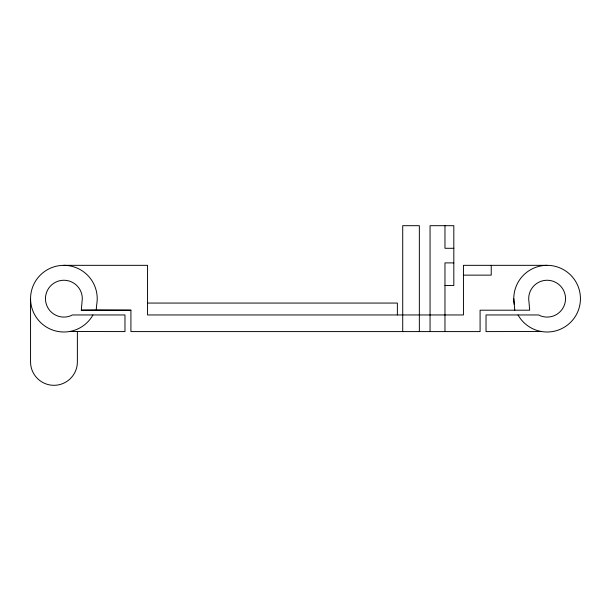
<?xml version="1.0" encoding="UTF-8"?>
<svg xmlns="http://www.w3.org/2000/svg" width="611" height="611" viewBox="0 0 611 611"><rect width="100%" height="100%" fill="white"/><g stroke="black" fill="none" stroke-linecap="round" stroke-linejoin="round"><path stroke-width="0.92" d="M541.323 331.498L486.028 331.59L486.028 314.955L538.612 314.955L540.811 315.979A18.422 18.422 0 0 0 565.251 301.872A18.422 18.422 0 0 0 547.112 280.25A18.422 18.422 0 0 0 528.973 301.872L529.699 310.197L480.086 310.197L480.086 331.59L130.914 331.59L130.914 310.197L81.301 310.189L82.309 298.672A18.422 18.422 0 0 0 61.749 280.373A18.422 18.422 0 0 0 45.962 302.919A18.422 18.422 0 0 0 70.189 315.979L72.388 314.955L124.972 314.955L124.972 331.59L69.677 331.498M81.301 310.189L96.217 310.067L96.714 304.461A33.338 33.338 0 0 0 56.197 266.236A33.338 33.338 0 0 0 37.149 318.575A33.338 33.338 0 0 0 92.757 315.337L92.933 314.955M453.82 248.287L444.968 248.287L444.968 225.688M453.82 262.89L444.968 262.89L444.968 331.59M63.888 265.334L147.556 265.334L147.556 314.955L463.443 314.955L463.443 265.334L547.112 265.334M463.443 275.141L491.236 275.141L491.236 265.334M444.968 285.482L453.82 285.482L453.82 225.688L430.052 225.688L430.052 331.59M147.556 303.064L397.371 303.064L397.371 314.955M96.217 310.067L130.914 310.197M518.067 314.955L518.243 315.337A33.338 33.338 0 0 0 573.851 318.575A33.338 33.338 0 0 0 554.803 266.236A33.338 33.338 0 0 0 514.286 304.461M513.775 298.672L514.783 310.197M419.352 331.59L419.352 225.688L402.718 225.688L402.718 331.59M77.376 331.59L77.376 361.895A23.409 23.409 0 0 1 53.959 385.312A23.409 23.409 0 0 1 30.55 361.895L30.55 298.672"/></g></svg>
